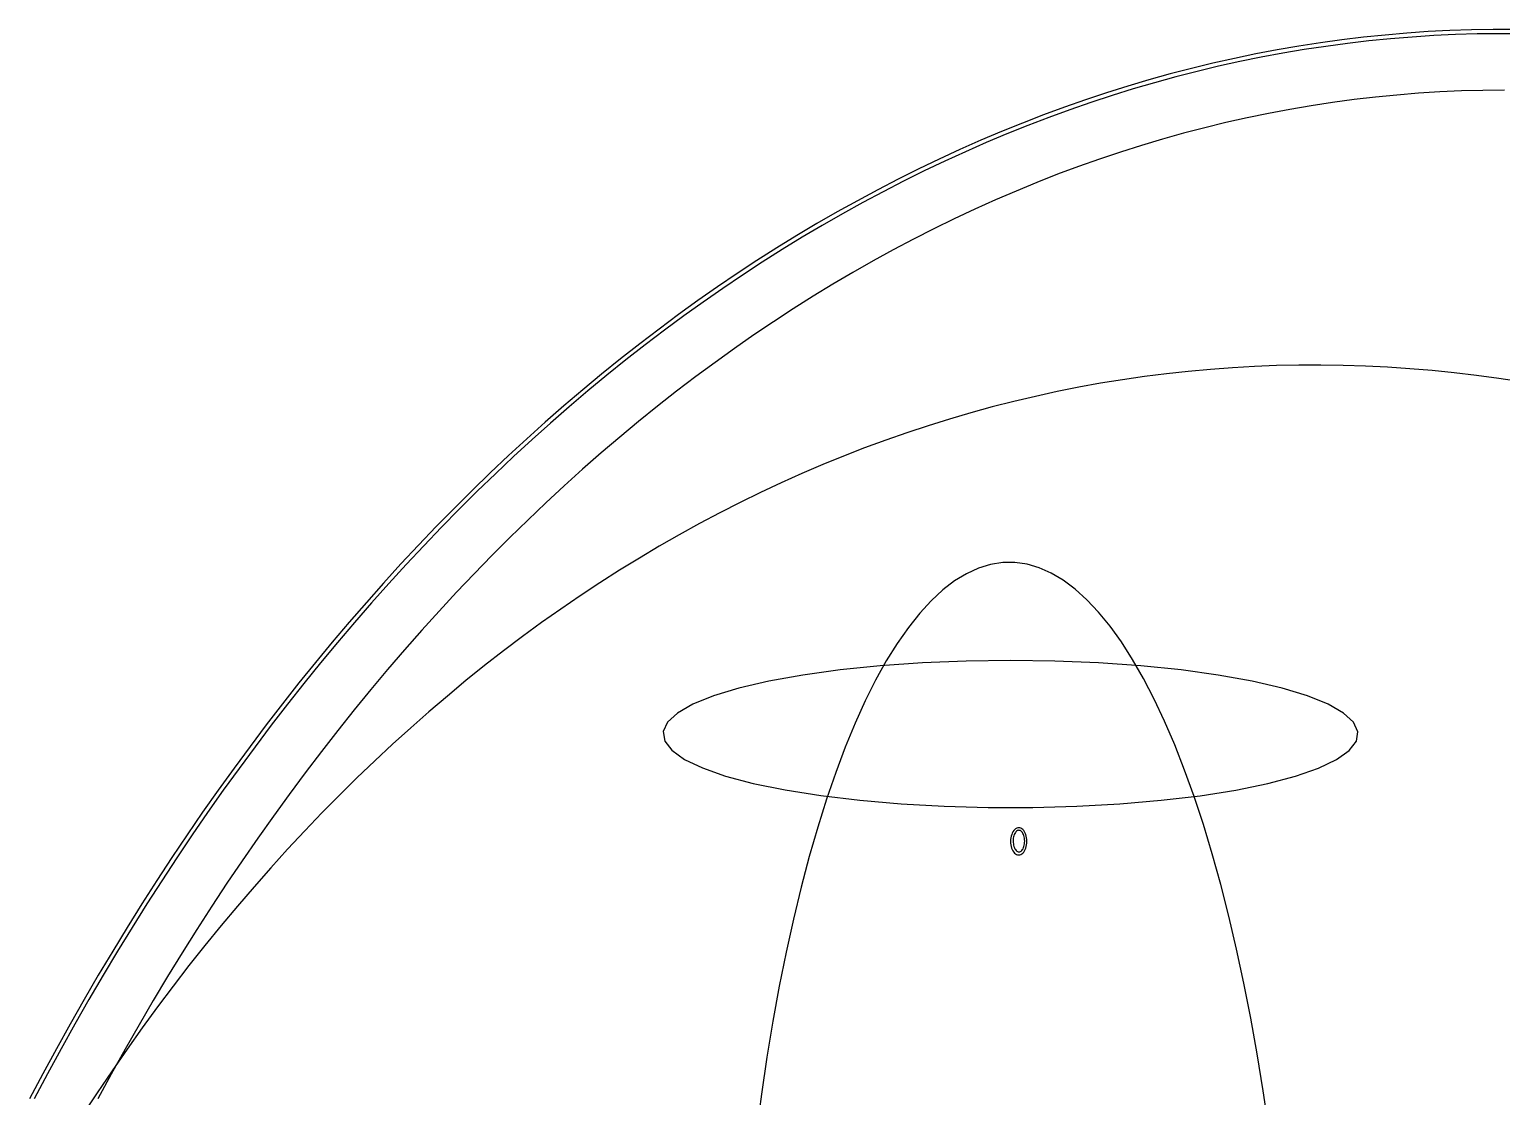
# Model space of a CAD drawing. Extents: x -1 to 217, y -22 to 302.
# Drawn here: x 21.7 to 107.7, y 239.2 to 301.6 of the extents above; entities that cross this region are included whole.
import ezdxf

# ---------------------------------------------------------------- set-up
doc = ezdxf.new("R2010")
doc.units = 0

msp = doc.modelspace()

# ---------------------------------------------------------------- linework, layer by layer
at = {"layer": 'ELLIPSES'}
for p, q in [((100.928, 301.292), (99.665, 301.162)), ((102.192, 301.401), (100.928, 301.292)), ((103.456, 301.488), (102.192, 301.401)), ((104.722, 301.553), (103.456, 301.488)), ((105.039, 301.316), (103.774, 301.256)), ((105.987, 301.597), (104.722, 301.553)), ((106.304, 301.354), (105.039, 301.316)), ((107.253, 301.618), (105.987, 301.597)), ((107.57, 301.37), (106.304, 301.354)), ((108.519, 301.618), (107.253, 301.618)), ((108.835, 301.365), (107.57, 301.37)), ((94.626, 300.423), (93.37, 300.184)), ((95.883, 300.64), (94.626, 300.423)), ((96.203, 300.438), (94.946, 300.226)), ((97.142, 300.835), (95.883, 300.64)), ((97.462, 300.629), (96.203, 300.438)), ((98.403, 301.009), (97.142, 300.835)), ((98.722, 300.798), (97.462, 300.629)), ((99.665, 301.162), (98.403, 301.009)), ((99.984, 300.945), (98.722, 300.798)), ((101.247, 301.07), (99.984, 300.945)), ((102.51, 301.174), (101.247, 301.07)), ((103.774, 301.256), (102.51, 301.174)), ((90.865, 299.642), (89.615, 299.338)), ((92.116, 299.923), (90.865, 299.642)), ((92.436, 299.737), (91.185, 299.46)), ((93.37, 300.184), (92.116, 299.923)), ((93.69, 299.992), (92.436, 299.737)), ((94.946, 300.226), (93.69, 299.992)), ((88.368, 299.013), (87.124, 298.667)), ((88.689, 298.841), (87.444, 298.499)), ((89.615, 299.338), (88.368, 299.013)), ((89.935, 299.161), (88.689, 298.841)), ((91.185, 299.46), (89.935, 299.161)), ((84.644, 297.91), (83.408, 297.5)), ((85.882, 298.299), (84.644, 297.91)), ((86.203, 298.136), (84.964, 297.751)), ((87.124, 298.667), (85.882, 298.299)), ((87.444, 298.499), (86.203, 298.136)), ((102.875, 297.883), (101.62, 297.782)), ((104.131, 297.961), (102.875, 297.883)), ((105.387, 298.017), (104.131, 297.961)), ((106.644, 298.051), (105.387, 298.017)), ((107.901, 298.062), (106.644, 298.051)), ((82.176, 297.069), (80.948, 296.616)), ((83.408, 297.5), (82.176, 297.069)), ((83.728, 297.346), (82.496, 296.919)), ((84.964, 297.751), (83.728, 297.346)), ((96.61, 297.155), (95.361, 296.943)), ((97.861, 297.345), (96.61, 297.155)), ((99.112, 297.513), (97.861, 297.345)), ((100.366, 297.659), (99.112, 297.513)), ((101.62, 297.782), (100.366, 297.659)), ((79.723, 296.142), (78.501, 295.647)), ((80.948, 296.616), (79.723, 296.142)), ((81.267, 296.47), (80.042, 296.001)), ((82.496, 296.919), (81.267, 296.47)), ((91.626, 296.171), (90.385, 295.87)), ((92.869, 296.451), (91.626, 296.171)), ((94.114, 296.708), (92.869, 296.451)), ((95.361, 296.943), (94.114, 296.708)), ((78.501, 295.647), (77.284, 295.132)), ((78.82, 295.51), (77.603, 294.999)), ((80.042, 296.001), (78.82, 295.51)), ((89.147, 295.546), (87.912, 295.201)), ((90.385, 295.87), (89.147, 295.546)), ((76.071, 294.595), (74.862, 294.038)), ((76.389, 294.466), (75.18, 293.913)), ((77.284, 295.132), (76.071, 294.595)), ((77.603, 294.999), (76.389, 294.466)), ((85.449, 294.443), (84.222, 294.032)), ((86.679, 294.833), (85.449, 294.443)), ((87.912, 295.201), (86.679, 294.833)), ((74.862, 294.038), (73.657, 293.459)), ((75.18, 293.913), (73.975, 293.338)), ((82.999, 293.598), (81.78, 293.143)), ((84.222, 294.032), (82.999, 293.598)), ((72.457, 292.861), (71.262, 292.241)), ((72.775, 292.744), (71.579, 292.128)), ((73.657, 293.459), (72.457, 292.861)), ((73.975, 293.338), (72.775, 292.744)), ((80.564, 292.666), (79.351, 292.167)), ((81.78, 293.143), (80.564, 292.666)), ((71.262, 292.241), (70.072, 291.601)), ((71.579, 292.128), (70.388, 291.492)), ((79.351, 292.167), (78.143, 291.647)), ((68.887, 290.941), (67.707, 290.26)), ((70.072, 291.601), (68.887, 290.941)), ((70.388, 291.492), (69.203, 290.835)), ((76.939, 291.105), (75.74, 290.542)), ((78.143, 291.647), (76.939, 291.105)), ((67.707, 290.26), (66.532, 289.559)), ((68.022, 290.158), (66.847, 289.461)), ((69.203, 290.835), (68.022, 290.158)), ((75.74, 290.542), (74.545, 289.957)), ((66.532, 289.559), (65.364, 288.838)), ((66.847, 289.461), (65.678, 288.743)), ((73.355, 289.351), (72.17, 288.724)), ((74.545, 289.957), (73.355, 289.351)), ((65.364, 288.838), (64.2, 288.097)), ((65.678, 288.743), (64.514, 288.005)), ((72.17, 288.724), (70.989, 288.076)), ((64.2, 288.097), (63.043, 287.336)), ((64.514, 288.005), (63.356, 287.248)), ((70.989, 288.076), (69.814, 287.407)), ((63.043, 287.336), (61.892, 286.555)), ((63.356, 287.248), (62.204, 286.47)), ((68.645, 286.717), (67.481, 286.006)), ((69.814, 287.407), (68.645, 286.717)), ((61.892, 286.555), (60.746, 285.754)), ((62.204, 286.47), (61.058, 285.673)), ((67.481, 286.006), (66.322, 285.274)), ((59.608, 284.934), (58.475, 284.094)), ((60.746, 285.754), (59.608, 284.934)), ((61.058, 285.673), (59.919, 284.856)), ((66.322, 285.274), (65.17, 284.522)), ((58.475, 284.094), (57.35, 283.234)), ((59.919, 284.856), (58.786, 284.019)), ((65.17, 284.522), (64.023, 283.749)), ((57.35, 283.234), (56.231, 282.356)), ((58.786, 284.019), (57.66, 283.163)), ((64.023, 283.749), (62.883, 282.956)), ((56.231, 282.356), (55.119, 281.458)), ((57.66, 283.163), (56.54, 282.287)), ((62.883, 282.956), (61.749, 282.142)), ((56.54, 282.287), (55.427, 281.392)), ((61.749, 282.142), (60.622, 281.309)), ((88.138, 281.475), (86.855, 281.312)), ((89.423, 281.616), (88.138, 281.475)), ((90.711, 281.734), (89.423, 281.616)), ((92.001, 281.829), (90.711, 281.734)), ((93.293, 281.901), (92.001, 281.829)), ((94.587, 281.951), (93.293, 281.901)), ((95.882, 281.978), (94.587, 281.951)), ((97.178, 281.982), (95.882, 281.978)), ((98.476, 281.963), (97.178, 281.982)), ((99.775, 281.922), (98.476, 281.963)), ((101.074, 281.858), (99.775, 281.922)), ((102.374, 281.771), (101.074, 281.858)), ((103.674, 281.661), (102.374, 281.771)), ((104.975, 281.529), (103.674, 281.661)), ((106.275, 281.374), (104.975, 281.529)), ((55.119, 281.458), (54.014, 280.541)), ((55.427, 281.392), (54.322, 280.479)), ((60.622, 281.309), (59.501, 280.455)), ((83.023, 280.685), (81.752, 280.432)), ((84.297, 280.917), (83.023, 280.685)), ((85.575, 281.126), (84.297, 280.917)), ((86.855, 281.312), (85.575, 281.126)), ((107.576, 281.196), (106.275, 281.374)), ((108.876, 280.995), (107.576, 281.196)), ((54.014, 280.541), (52.916, 279.606)), ((54.322, 280.479), (53.223, 279.546)), ((59.501, 280.455), (58.388, 279.581)), ((79.221, 279.856), (77.961, 279.535)), ((80.485, 280.155), (79.221, 279.856)), ((81.752, 280.432), (80.485, 280.155)), ((52.916, 279.606), (51.826, 278.651)), ((53.223, 279.546), (52.132, 278.594)), ((58.388, 279.581), (57.281, 278.688)), ((76.706, 279.191), (75.454, 278.825)), ((77.961, 279.535), (76.706, 279.191)), ((51.826, 278.651), (50.743, 277.678)), ((52.132, 278.594), (51.049, 277.623)), ((57.281, 278.688), (56.181, 277.775)), ((72.965, 278.025), (71.727, 277.592)), ((74.207, 278.436), (72.965, 278.025)), ((75.454, 278.825), (74.207, 278.436)), ((50.743, 277.678), (49.668, 276.686)), ((51.049, 277.623), (49.973, 276.634)), ((56.181, 277.775), (55.089, 276.842)), ((71.727, 277.592), (70.495, 277.137)), ((49.668, 276.686), (48.601, 275.676)), ((49.973, 276.634), (48.905, 275.627)), ((55.089, 276.842), (54.004, 275.89)), ((69.268, 276.66), (68.046, 276.161)), ((70.495, 277.137), (69.268, 276.66)), ((48.601, 275.676), (47.542, 274.647)), ((48.905, 275.627), (47.845, 274.601)), ((54.004, 275.89), (52.927, 274.918)), ((66.83, 275.64), (65.619, 275.097)), ((68.046, 276.161), (66.83, 275.64)), ((47.542, 274.647), (46.491, 273.601)), ((47.845, 274.601), (46.793, 273.557)), ((52.927, 274.918), (51.858, 273.927)), ((65.619, 275.097), (64.415, 274.533)), ((51.858, 273.927), (50.796, 272.918)), ((63.217, 273.947), (62.025, 273.339)), ((64.415, 274.533), (63.217, 273.947)), ((46.491, 273.601), (45.448, 272.536)), ((46.793, 273.557), (45.749, 272.494)), ((50.796, 272.918), (49.743, 271.889)), ((62.025, 273.339), (60.839, 272.71)), ((45.448, 272.536), (44.413, 271.453)), ((45.749, 272.494), (44.714, 271.414)), ((59.66, 272.059), (58.488, 271.387)), ((60.839, 272.71), (59.66, 272.059)), ((44.413, 271.453), (43.387, 270.353)), ((44.714, 271.414), (43.687, 270.316)), ((49.743, 271.889), (48.698, 270.842)), ((58.488, 271.387), (57.324, 270.694)), ((43.387, 270.353), (42.37, 269.236)), ((43.687, 270.316), (42.669, 269.201)), ((48.698, 270.842), (47.661, 269.776)), ((57.324, 270.694), (56.166, 269.98)), ((77.864, 270.317), (77.158, 270.102)), ((78.572, 270.427), (77.864, 270.317)), ((79.281, 270.432), (78.572, 270.427)), ((79.991, 270.331), (79.281, 270.432)), ((80.699, 270.125), (79.991, 270.331)), ((47.661, 269.776), (46.633, 268.692)), ((56.166, 269.98), (55.016, 269.245)), ((76.457, 269.781), (75.76, 269.356)), ((77.158, 270.102), (76.457, 269.781)), ((81.405, 269.814), (80.699, 270.125)), ((82.107, 269.398), (81.405, 269.814)), ((42.37, 269.236), (41.362, 268.1)), ((42.669, 269.201), (41.66, 268.068)), ((46.633, 268.692), (45.613, 267.589)), ((55.016, 269.245), (53.873, 268.489)), ((75.071, 268.828), (74.389, 268.197)), ((75.76, 269.356), (75.071, 268.828)), ((82.803, 268.879), (82.107, 269.398)), ((83.493, 268.258), (82.803, 268.879)), ((41.362, 268.1), (40.362, 266.948)), ((41.66, 268.068), (40.66, 266.918)), ((52.738, 267.713), (51.611, 266.916)), ((53.873, 268.489), (52.738, 267.713)), ((74.389, 268.197), (73.716, 267.465)), ((84.176, 267.534), (83.493, 268.258)), ((40.362, 266.948), (39.372, 265.778)), ((40.66, 266.918), (39.668, 265.75)), ((45.613, 267.589), (44.603, 266.469)), ((51.611, 266.916), (50.492, 266.098)), ((73.716, 267.465), (73.054, 266.633)), ((84.849, 266.711), (84.176, 267.534)), ((44.603, 266.469), (43.601, 265.33)), ((50.492, 266.098), (49.382, 265.26)), ((73.054, 266.633), (72.403, 265.702)), ((85.512, 265.789), (84.849, 266.711)), ((39.372, 265.778), (38.39, 264.592)), ((39.668, 265.75), (38.686, 264.566)), ((43.601, 265.33), (42.608, 264.174)), ((49.382, 265.26), (48.279, 264.402)), ((72.403, 265.702), (71.765, 264.674)), ((86.164, 264.77), (85.512, 265.789)), ((38.39, 264.592), (37.419, 263.388)), ((38.686, 264.566), (37.713, 263.364)), ((48.279, 264.402), (47.186, 263.523)), ((71.405, 264.394), (69.059, 264.155)), ((71.765, 264.674), (71.141, 263.552)), ((73.875, 264.567), (71.405, 264.394)), ((76.43, 264.672), (73.875, 264.567)), ((79.028, 264.707), (76.43, 264.672)), ((81.626, 264.671), (79.028, 264.707)), ((84.181, 264.566), (81.626, 264.671)), ((86.651, 264.392), (84.181, 264.566)), ((86.803, 263.656), (86.164, 264.77)), ((88.996, 264.152), (86.651, 264.392)), ((37.419, 263.388), (36.456, 262.169)), ((42.608, 264.174), (41.625, 263)), ((47.186, 263.523), (46.101, 262.625)), ((64.896, 263.497), (63.145, 263.089)), ((66.878, 263.854), (64.896, 263.497)), ((69.059, 264.155), (66.878, 263.854)), ((71.141, 263.552), (70.532, 262.337)), ((87.428, 262.449), (86.803, 263.656)), ((91.178, 263.851), (88.996, 264.152)), ((93.16, 263.493), (91.178, 263.851)), ((94.91, 263.084), (93.16, 263.493)), ((37.713, 263.364), (36.75, 262.146)), ((41.625, 263), (40.651, 261.808)), ((46.101, 262.625), (45.025, 261.707)), ((61.656, 262.637), (60.452, 262.148)), ((63.145, 263.089), (61.656, 262.637)), ((96.399, 262.632), (94.91, 263.084)), ((97.603, 262.143), (96.399, 262.632)), ((36.456, 262.169), (35.503, 260.932)), ((36.75, 262.146), (35.796, 260.912)), ((40.651, 261.808), (39.686, 260.599)), ((45.025, 261.707), (43.959, 260.769)), ((60.452, 262.148), (59.553, 261.63)), ((70.532, 262.337), (69.939, 261.031)), ((88.037, 261.151), (87.428, 262.449)), ((98.502, 261.625), (97.603, 262.143)), ((35.503, 260.932), (34.56, 259.679)), ((35.796, 260.912), (34.852, 259.661)), ((58.974, 261.093), (58.724, 260.544)), ((59.553, 261.63), (58.974, 261.093)), ((69.939, 261.031), (69.364, 259.637)), ((88.631, 259.765), (88.037, 261.151)), ((99.081, 261.087), (98.502, 261.625)), ((99.331, 260.538), (99.081, 261.087)), ((39.686, 260.599), (38.731, 259.374)), ((43.959, 260.769), (42.901, 259.811)), ((58.724, 260.544), (58.807, 259.992)), ((58.807, 259.992), (59.222, 259.448)), ((98.832, 259.443), (99.247, 259.987)), ((99.247, 259.987), (99.331, 260.538)), ((34.56, 259.679), (33.627, 258.411)), ((34.852, 259.661), (33.918, 258.394)), ((38.731, 259.374), (37.786, 258.131)), ((42.901, 259.811), (41.853, 258.834)), ((59.222, 259.448), (59.963, 258.919)), ((69.364, 259.637), (68.807, 258.158)), ((89.208, 258.293), (88.631, 259.765)), ((98.091, 258.914), (98.832, 259.443)), ((33.627, 258.411), (32.704, 257.126)), ((33.918, 258.394), (32.994, 257.11)), ((41.853, 258.834), (40.814, 257.838)), ((59.963, 258.919), (61.017, 258.415)), ((61.017, 258.415), (62.366, 257.943)), ((89.766, 256.738), (89.208, 258.293)), ((95.688, 257.938), (97.038, 258.41)), ((97.038, 258.41), (98.091, 258.914)), ((37.786, 258.131), (36.851, 256.871)), ((40.814, 257.838), (39.786, 256.823)), ((62.366, 257.943), (63.989, 257.511)), ((63.989, 257.511), (65.859, 257.128)), ((68.807, 258.158), (68.27, 256.596)), ((92.195, 257.124), (94.065, 257.507)), ((94.065, 257.507), (95.688, 257.938)), ((32.704, 257.126), (31.79, 255.825)), ((32.994, 257.11), (32.08, 255.812)), ((36.851, 256.871), (35.926, 255.595)), ((39.786, 256.823), (38.767, 255.789)), ((65.859, 257.128), (67.945, 256.797)), ((68.27, 256.596), (67.752, 254.954)), ((67.945, 256.797), (70.213, 256.526)), ((70.213, 256.526), (72.626, 256.319)), ((85.428, 256.317), (87.841, 256.524)), ((87.841, 256.524), (90.109, 256.794)), ((90.305, 255.103), (89.766, 256.738)), ((90.109, 256.794), (92.195, 257.124)), ((31.79, 255.825), (30.887, 254.509)), ((32.08, 255.812), (31.176, 254.497)), ((38.767, 255.789), (37.758, 254.736)), ((72.626, 256.319), (75.144, 256.179)), ((75.144, 256.179), (77.725, 256.108)), ((77.725, 256.108), (80.328, 256.108)), ((80.328, 256.108), (82.91, 256.178)), ((82.91, 256.178), (85.428, 256.317)), ((35.926, 255.595), (35.011, 254.302)), ((67.752, 254.954), (67.257, 253.235)), ((79.271, 254.81), (79.219, 254.753)), ((79.327, 254.856), (79.271, 254.81)), ((79.387, 254.889), (79.327, 254.856)), ((79.448, 254.909), (79.387, 254.889)), ((79.511, 254.915), (79.448, 254.909)), ((79.573, 254.909), (79.511, 254.915)), ((79.634, 254.888), (79.573, 254.909)), ((79.694, 254.855), (79.634, 254.888)), ((79.75, 254.809), (79.694, 254.855)), ((79.801, 254.751), (79.75, 254.809)), ((90.823, 253.391), (90.305, 255.103)), ((30.887, 254.509), (29.995, 253.177)), ((31.176, 254.497), (30.282, 253.167)), ((35.011, 254.302), (34.107, 252.993)), ((37.758, 254.736), (36.76, 253.664)), ((79.035, 254.229), (79.03, 254.126)), ((79.03, 254.126), (79.034, 254.023)), ((79.034, 254.023), (79.046, 253.921)), ((79.047, 254.331), (79.035, 254.229)), ((79.046, 253.921), (79.066, 253.823)), ((79.067, 254.428), (79.047, 254.331)), ((79.095, 254.521), (79.067, 254.428)), ((79.13, 254.607), (79.095, 254.521)), ((79.172, 254.685), (79.13, 254.607)), ((79.219, 254.753), (79.172, 254.685)), ((79.182, 254.22), (79.18, 254.138)), ((79.18, 254.138), (79.183, 254.055)), ((79.19, 254.301), (79.182, 254.22)), ((79.183, 254.055), (79.192, 253.974)), ((79.204, 254.38), (79.19, 254.301)), ((79.192, 253.974), (79.207, 253.896)), ((79.223, 254.454), (79.204, 254.38)), ((79.247, 254.523), (79.223, 254.454)), ((79.276, 254.585), (79.247, 254.523)), ((79.309, 254.64), (79.276, 254.585)), ((79.346, 254.686), (79.309, 254.64)), ((79.385, 254.723), (79.346, 254.686)), ((79.427, 254.75), (79.385, 254.723)), ((79.47, 254.766), (79.427, 254.75)), ((79.514, 254.772), (79.47, 254.766)), ((79.558, 254.767), (79.514, 254.772)), ((79.602, 254.751), (79.558, 254.767)), ((79.644, 254.725), (79.602, 254.751)), ((79.684, 254.688), (79.644, 254.725)), ((79.721, 254.642), (79.684, 254.688)), ((79.754, 254.588), (79.721, 254.642)), ((79.784, 254.526), (79.754, 254.588)), ((79.809, 254.457), (79.784, 254.526)), ((79.848, 254.683), (79.801, 254.751)), ((79.829, 254.383), (79.809, 254.457)), ((79.843, 254.305), (79.829, 254.383)), ((79.832, 253.899), (79.845, 253.978)), ((79.852, 254.224), (79.843, 254.305)), ((79.845, 253.978), (79.853, 254.059)), ((79.889, 254.605), (79.848, 254.683)), ((79.856, 254.141), (79.852, 254.224)), ((79.853, 254.059), (79.856, 254.141)), ((79.924, 254.519), (79.889, 254.605)), ((79.951, 254.426), (79.924, 254.519)), ((79.971, 254.328), (79.951, 254.426)), ((79.97, 253.919), (79.983, 254.02)), ((79.983, 254.227), (79.971, 254.328)), ((79.987, 254.124), (79.983, 254.227)), ((79.983, 254.02), (79.987, 254.124)), ((29.995, 253.177), (29.113, 251.83)), ((30.282, 253.167), (29.399, 251.821)), ((36.76, 253.664), (35.771, 252.574)), ((67.257, 253.235), (66.783, 251.442)), ((79.066, 253.823), (79.093, 253.73)), ((79.093, 253.73), (79.128, 253.644)), ((79.128, 253.644), (79.169, 253.566)), ((79.169, 253.566), (79.216, 253.498)), ((79.207, 253.896), (79.227, 253.822)), ((79.216, 253.498), (79.268, 253.441)), ((79.227, 253.822), (79.252, 253.753)), ((79.252, 253.753), (79.281, 253.691)), ((79.268, 253.441), (79.324, 253.395)), ((79.281, 253.691), (79.315, 253.637)), ((79.315, 253.637), (79.352, 253.591)), ((79.324, 253.395), (79.383, 253.361)), ((79.352, 253.591), (79.392, 253.554)), ((79.383, 253.361), (79.444, 253.341)), ((79.392, 253.554), (79.434, 253.528)), ((79.434, 253.528), (79.477, 253.512)), ((79.444, 253.341), (79.507, 253.334)), ((79.477, 253.512), (79.522, 253.507)), ((79.507, 253.334), (79.569, 253.341)), ((79.522, 253.507), (79.566, 253.513)), ((79.566, 253.513), (79.609, 253.529)), ((79.569, 253.341), (79.631, 253.361)), ((79.609, 253.529), (79.651, 253.556)), ((79.631, 253.361), (79.69, 253.394)), ((79.651, 253.556), (79.69, 253.593)), ((79.69, 253.593), (79.727, 253.639)), ((79.69, 253.394), (79.746, 253.439)), ((79.727, 253.639), (79.759, 253.694)), ((79.746, 253.439), (79.798, 253.497)), ((79.759, 253.694), (79.788, 253.756)), ((79.788, 253.756), (79.812, 253.825)), ((79.798, 253.497), (79.845, 253.565)), ((79.812, 253.825), (79.832, 253.899)), ((79.845, 253.565), (79.887, 253.642)), ((79.887, 253.642), (79.922, 253.728)), ((79.922, 253.728), (79.95, 253.821)), ((79.95, 253.821), (79.97, 253.919)), ((91.32, 251.605), (90.823, 253.391)), ((34.107, 252.993), (33.213, 251.668)), ((35.771, 252.574), (34.794, 251.466)), ((29.113, 251.83), (28.241, 250.468)), ((29.399, 251.821), (28.527, 250.461)), ((33.213, 251.668), (32.329, 250.327)), ((34.794, 251.466), (33.827, 250.34)), ((66.783, 251.442), (66.333, 249.579)), ((91.795, 249.748), (91.32, 251.605)), ((28.241, 250.468), (27.38, 249.092)), ((28.527, 250.461), (27.665, 249.085)), ((32.329, 250.327), (31.456, 248.971)), ((33.827, 250.34), (32.87, 249.195)), ((92.247, 247.824), (91.795, 249.748)), ((27.38, 249.092), (26.53, 247.7)), ((27.665, 249.085), (26.814, 247.695)), ((31.456, 248.971), (30.594, 247.599)), ((32.87, 249.195), (31.925, 248.033)), ((66.333, 249.579), (65.907, 247.649)), ((31.925, 248.033), (30.991, 246.853)), ((26.53, 247.7), (25.691, 246.294)), ((26.814, 247.695), (25.974, 246.29)), ((30.594, 247.599), (29.743, 246.212)), ((65.907, 247.649), (65.506, 245.656)), ((92.675, 245.836), (92.247, 247.824)), ((25.691, 246.294), (24.863, 244.873)), ((25.974, 246.29), (25.145, 244.871)), ((29.743, 246.212), (28.903, 244.809)), ((30.991, 246.853), (30.068, 245.656)), ((30.068, 245.656), (29.156, 244.441)), ((65.506, 245.656), (65.13, 243.603)), ((93.078, 243.789), (92.675, 245.836)), ((24.863, 244.873), (24.046, 243.439)), ((25.145, 244.871), (24.327, 243.437)), ((28.903, 244.809), (28.075, 243.392)), ((29.156, 244.441), (28.256, 243.21)), ((65.13, 243.603), (64.78, 241.495)), ((93.455, 241.685), (93.078, 243.789)), ((24.046, 243.439), (23.241, 241.99)), ((24.327, 243.437), (23.521, 241.99)), ((28.075, 243.392), (27.257, 241.96)), ((28.256, 243.21), (27.368, 241.961)), ((23.241, 241.99), (22.446, 240.528)), ((23.521, 241.99), (22.726, 240.529)), ((27.257, 241.96), (26.451, 240.514)), ((27.368, 241.961), (26.491, 240.696)), ((64.78, 241.495), (64.458, 239.334)), ((93.806, 239.528), (93.455, 241.685)), ((22.446, 240.528), (21.664, 239.052)), ((22.726, 240.529), (21.942, 239.054)), ((26.491, 240.696), (25.627, 239.414)), ((26.451, 240.514), (25.657, 239.053)), ((25.627, 239.414), (24.774, 238.117)), ((64.458, 239.334), (64.162, 237.125)), ((94.131, 237.324), (93.806, 239.528))]:
    msp.add_line(p, q, dxfattribs=at)

doc.saveas('drawing.dxf')
